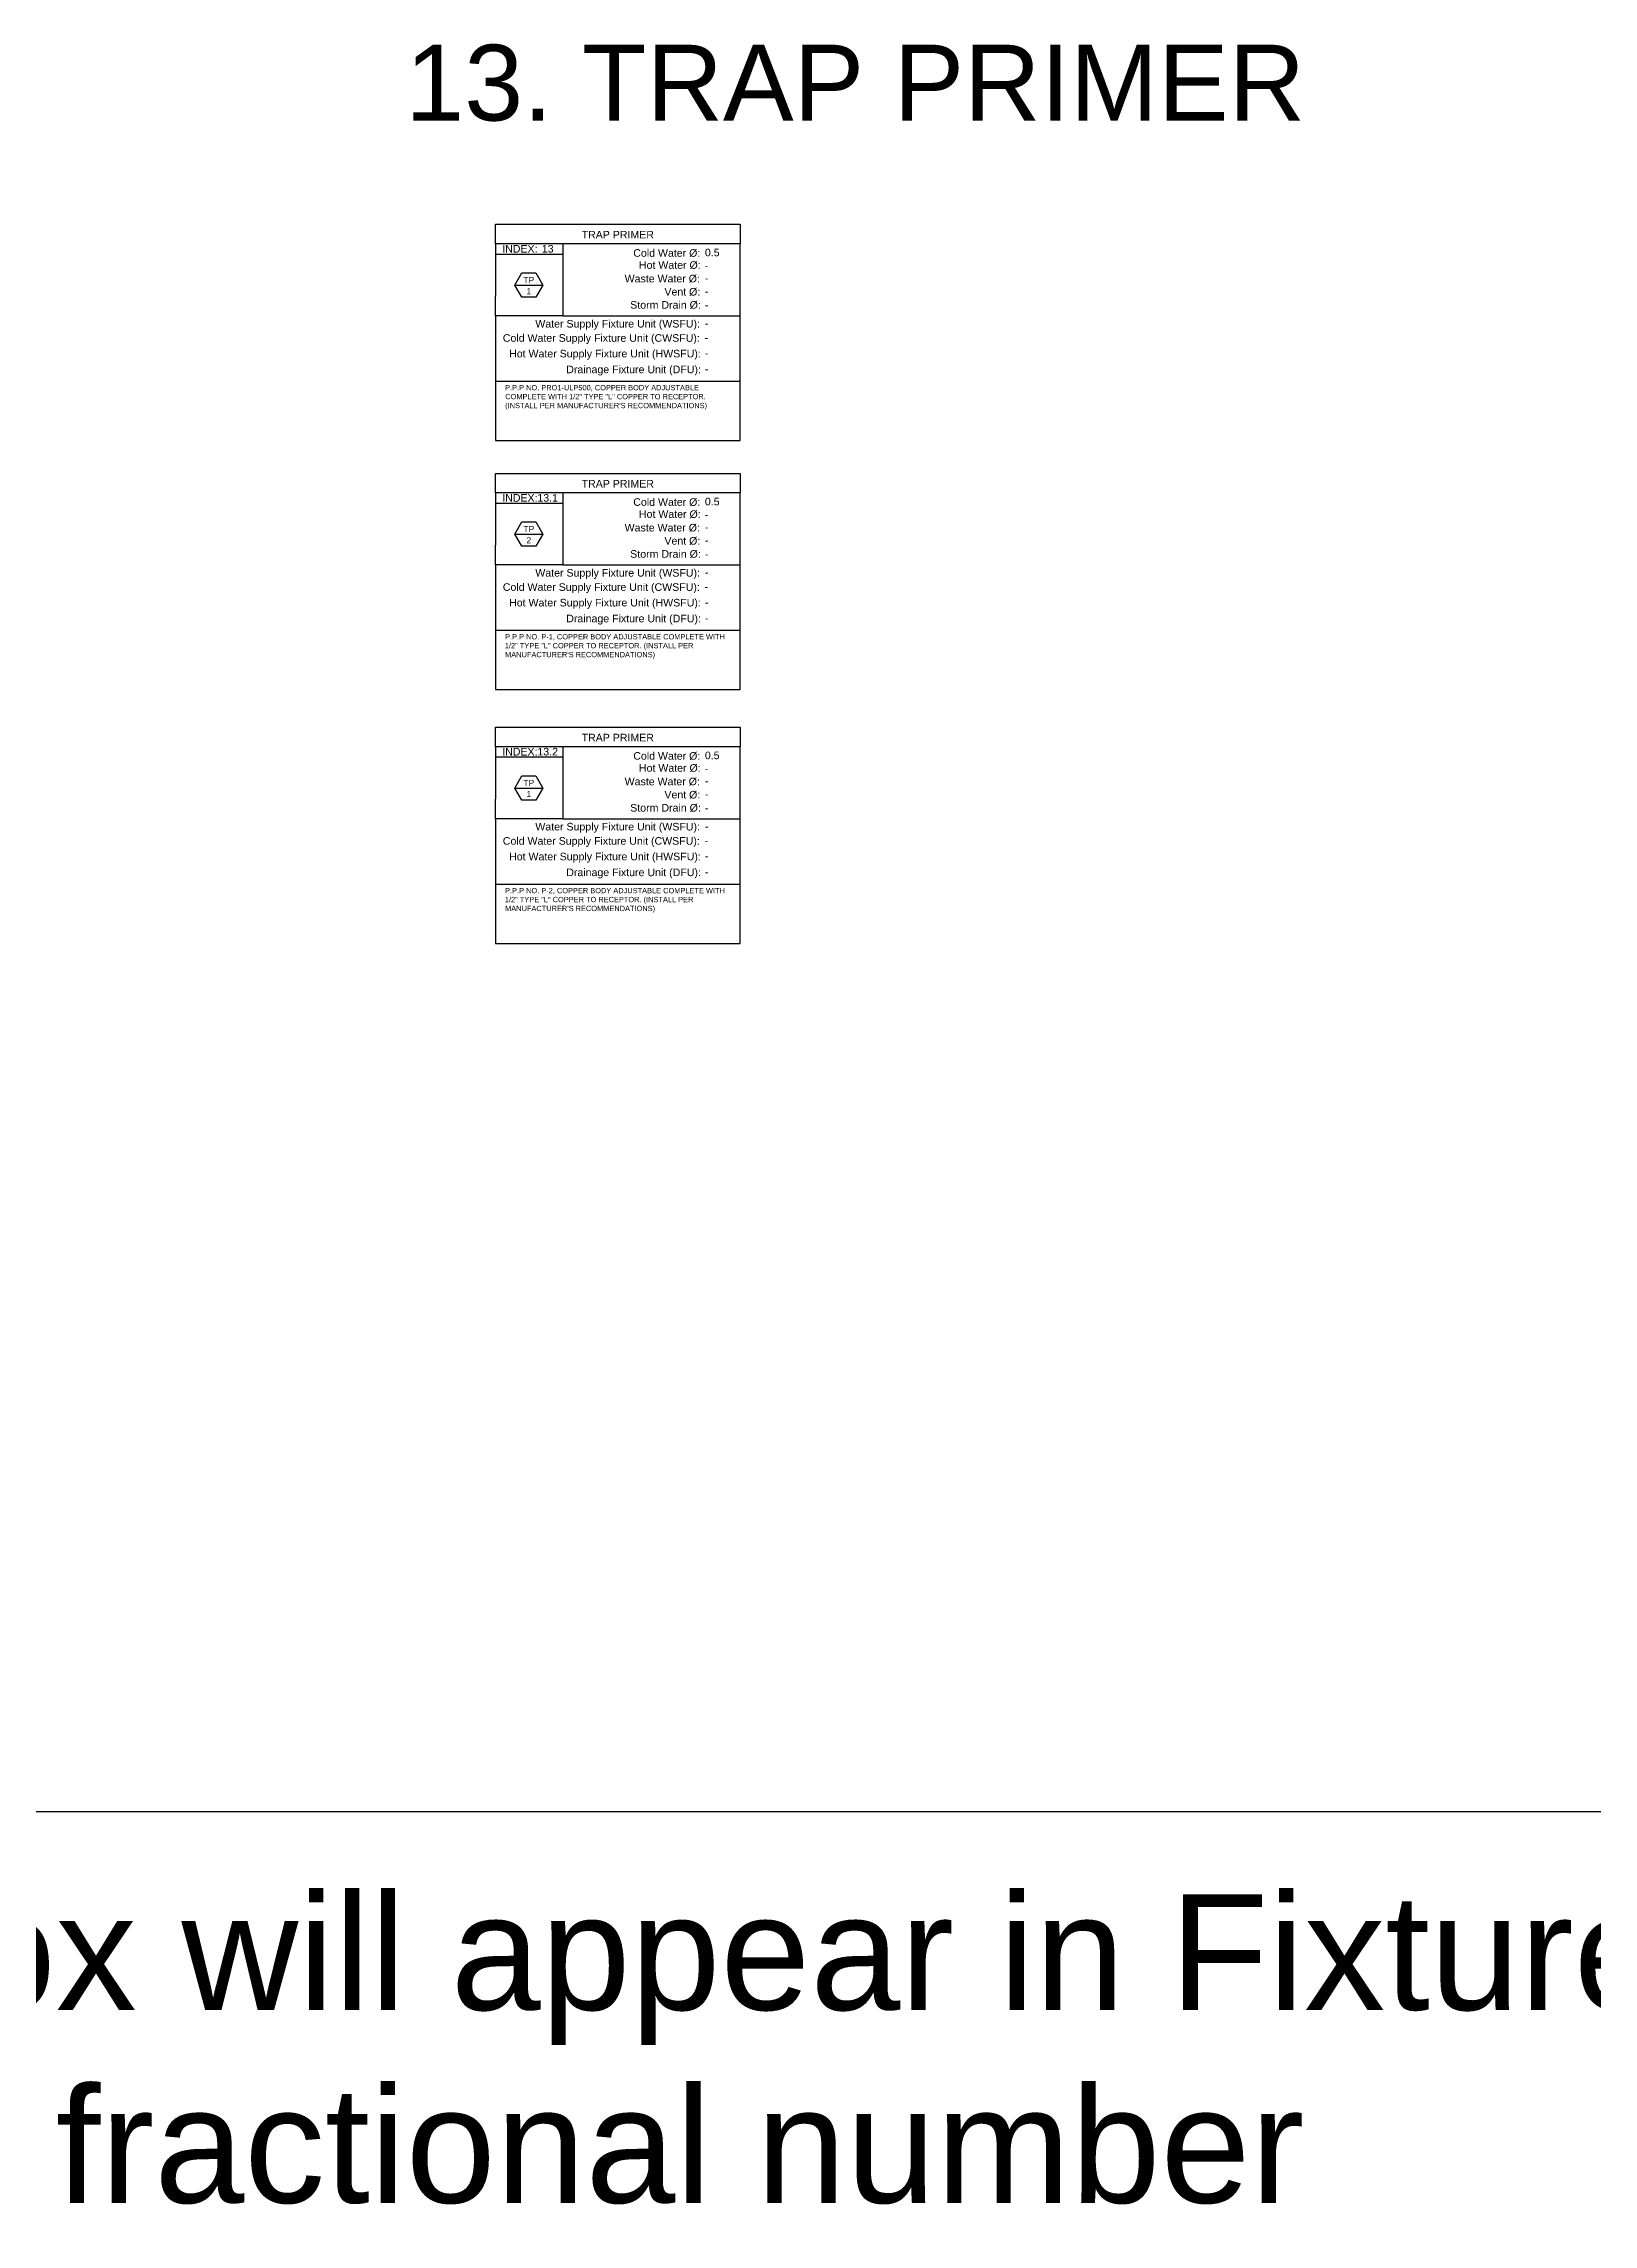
# Model space of a CAD drawing. Header units: inches. Extents: x -402 to -9, y -37 to 148.
# Drawn here: x -370.29 to -349.83, y -37.15 to -8.36 of the extents above; entities that cross this region are included whole.
import ezdxf
from ezdxf.enums import TextEntityAlignment as Align

# ---------------------------------------------------------------- set-up
doc = ezdxf.new("R2010")
doc.units = ezdxf.units.IN
doc.header["$MEASUREMENT"] = 0
doc.layers.add('FIXTURE_DETAILS_[GV_P]', color=7, linetype='Continuous')
doc.layers.add('GEC_BORDER', color=255, linetype='Continuous')
doc.styles.add('ARC-TEXT', font='arial.ttf', dxfattribs={"width": 1.00018, "height": 4.5})
doc.styles.get("Standard").update_dxf_attribs({"font": 'arial.ttf'})

# ---------------------------------------------------------------- blocks, each defined once
blk = doc.blocks.new('FixtureDetails')
for p, q in [((0, -0.259), (0, 0)), ((0, 0), (3.227, 0)), ((0.888, -0.259), (0, -0.259)), ((0, -0.259), (0, -0.95)), ((3.227, -0.259), (0.888, -0.259)), ((0.888, -0.259), (0.888, -1.209)), ((3.227, 0), (3.227, -0.259)), ((3.227, -2.853), (3.227, -0.259)), ((0.888, -0.397), (0, -0.397)), ((0, -1.209), (0, -0.95)), ((0, -1.209), (0, -2.853)), ((0.888, -1.209), (0, -1.209)), ((0.888, -1.209), (3.227, -1.209)), ((0, -2.071), (3.227, -2.071)), ((0, -2.853), (3.227, -2.853))]:
    blk.add_line(p, q)
at = {"layer": 'GEC_BORDER'}
blk.add_lwpolyline([(0.254, -0.803), (0.347, -0.642), (0.532, -0.642), (0.625, -0.803), (0.532, -0.963), (0.347, -0.963), (0.254, -0.803), (0.625, -0.803)], dxfattribs=at)
at = {"char_height": 0.1, "style": 'ARC-TEXT'}
for s, width, gutter_width, insert, attachment_point in [('{\\fArial|b0|i0|c163|p34;INDEX:}', 0.49441, 22.5, (0.321, -0.324), 5), ('{\\fArial|b0|i0|c163|p34;\\C3;Cold Water \\fArial|b0|i0|c0|p34;%%C\\fArial|b0|i0|c163|p34;:}', 0.89825, 22.5, (1.818, -0.329), 1), ('{\\fArial|b0|i0|c163|p34;\\C2;Hot Water \\fArial|b0|i0|c0|p34;%%C\\fArial|b0|i0|c163|p34;:}', 0.89825, 22.5, (1.893, -0.488), 1), ('{\\fArial|b0|i0|c163|p34;\\C6;Waste Water \\fArial|b0|i0|c0|p34;%%C\\fArial|b0|i0|c163|p34;:}', 1.08121, 22.5, (1.704, -0.667), 1), ('{\\fArial|b0|i0|c163|p34;\\C5;Vent \\fArial|b0|i0|c0|p34;%%C\\fArial|b0|i0|c163|p34;:}', 0.56644, 22.5, (2.229, -0.841), 1), ('{\\fArial|b0|i0|c163|p34;\\C4;Storm Drain \\fArial|b0|i0|c0|p34;%%C\\fArial|b0|i0|c163|p34;:}', 1.34828, 22.5, (1.778, -1.014), 1), ('{\\fArial|b0|i0|c163|p34;Water Supply Fixture Unit (WSFU):}', 2.25258, 22.435, (0.525, -1.263), 1), ('{\\fArial|b0|i0|c163|p34;\\C3;Cold Water Supply Fixture Unit (CWSFU):}', 2.9323, 22.435, (0.096, -1.451), 1), ('{\\fArial|b0|i0|c163|p34;\\C2;Hot Water Supply Fixture Unit (HWSFU):}', 2.9323, 22.435, (0.179, -1.657), 1), ('{\\fArial|b0|i0|c163|p34;\\C6;Drainage Fixture Unit (DFU):}', 1.82035, 22.435, (0.933, -1.866), 1)]:
    blk.add_mtext_dynamic_manual_height_columns(s, width=width, gutter_width=gutter_width, heights=[0.112], dxfattribs=dict(at, insert=insert, attachment_point=attachment_point))
at = {"style": 'ARC-TEXT', "width": 1.00018}
for tag, height, p in [('INDEX', 0.1, (0.688, -0.323)), ('FIXTURE_NAME', 0.1, (1.613, -0.138)), ('NUMBER', 0.08, (0.44, -0.883)), ('TAG', 0.08, (0.44, -0.735))]:
    blk.add_attdef(tag, text='', height=height, dxfattribs=at).set_placement(p, align=Align.MIDDLE_CENTER)
at = {"style": 'ARC-TEXT'}
for tag, p, height, width in [('CW_DIA', (2.763, -0.423), 0.1, 1.00018), ('HW_DIA', (2.761, -0.594), 0.1, 1.00018), ('WASTE_DIA', (2.763, -0.761), 0.1, 1.00018), ('VENT_DIA', (2.763, -0.935), 0.1, 1.00018), ('STORM_DIA', (2.763, -1.117), 0.1, 1.00018), ('WSFU', (2.764, -1.357), 0.1, 1.00018), ('CWSFU', (2.76, -1.546), 0.1, 1.00018), ('HWSFU', (2.764, -1.751), 0.1, 1.00018), ('DFU', (2.764, -1.961), 0.1, 1.00018), ('DESCRIPTION_001', (0.126, -2.192), 0.07, 1.0002)]:
    blk.add_attdef(tag, p, '', height=height, dxfattribs=dict(at, width=width))
blk = doc.blocks.new('*U12')
blk.add_line((94.466, -64.553), (0, -64.553))
at = {"insert": (1.469, -65.639), "char_height": 1.52727, "attachment_point": 1}
blk.add_mtext_dynamic_manual_height_columns('{\\fArial|b0|i0|c163|p34;Any FixtureDetails inside this box will appear in Fixture Schedule}\\P**Insert real number ONLY, {\\C240;\\c2367469;NO fractional number}', width=62.51421, gutter_width=7.636, heights=[4.809], dxfattribs=at)

msp = doc.modelspace()

# ---------------------------------------------------------------- block references
msp.add_blockref('*U12', (-401.94825, 32.84966))
at = {"layer": 'FIXTURE_DETAILS_[GV_P]'}
ref = msp.add_blockref('FixtureDetails', (-364.31976, -10.74757), dxfattribs=at)
ref.add_attrib('INDEX', '13', dxfattribs={"layer": '0', "height": 0.1, "style": 'ARC-TEXT', "width": 1.00018}).set_placement((-363.63134, -11.07078), align=Align.MIDDLE_CENTER)
ref.add_attrib('FIXTURE_NAME', 'TRAP PRIMER', dxfattribs={"layer": '0', "height": 0.1, "style": 'ARC-TEXT', "width": 1.00018}).set_placement((-362.70638, -10.88511), align=Align.MIDDLE_CENTER)
ref.add_attrib('TAG', 'TP', dxfattribs={"layer": '0', "height": 0.08, "style": 'ARC-TEXT', "width": 1.00018}).set_placement((-363.88014, -11.48263), align=Align.MIDDLE_CENTER)
ref.add_attrib('NUMBER', '1', dxfattribs={"layer": '0', "height": 0.08, "style": 'ARC-TEXT', "width": 1.00018}).set_placement((-363.88014, -11.63065), align=Align.MIDDLE_CENTER)
ref.add_attrib('CW_DIA', '0.5', (-361.55639, -11.17012), dxfattribs={"layer": '0', "height": 0.1, "style": 'ARC-TEXT', "width": 1.00018})
ref.add_attrib('HW_DIA', '-', (-361.55845, -11.34182), dxfattribs={"layer": '0', "height": 0.1, "style": 'ARC-TEXT', "width": 1.00018})
ref.add_attrib('WASTE_DIA', '-', (-361.55639, -11.50847), dxfattribs={"layer": '0', "height": 0.1, "style": 'ARC-TEXT', "width": 1.00018})
ref.add_attrib('VENT_DIA', '-', (-361.55639, -11.68226), dxfattribs={"layer": '0', "height": 0.1, "style": 'ARC-TEXT', "width": 1.00018})
ref.add_attrib('STORM_DIA', '-', (-361.55639, -11.86412), dxfattribs={"layer": '0', "height": 0.1, "style": 'ARC-TEXT', "width": 1.00018})
ref.add_attrib('WSFU', '-', (-361.55541, -12.10464), dxfattribs={"layer": '0', "height": 0.1, "style": 'ARC-TEXT', "width": 1.00018})
ref.add_attrib('CWSFU', '-', (-361.56021, -12.29329), dxfattribs={"layer": '0', "height": 0.1, "style": 'ARC-TEXT', "width": 1.00018})
ref.add_attrib('HWSFU', '-', (-361.55541, -12.49861), dxfattribs={"layer": '0', "height": 0.1, "style": 'ARC-TEXT', "width": 1.00018})
ref.add_attrib('DFU', '-', (-361.55541, -12.70828), dxfattribs={"layer": '0', "height": 0.1, "style": 'ARC-TEXT', "width": 1.00018})
ref.add_attrib('DESCRIPTION_001', 'P.P.P NO. PRO1-ULP500, COPPER BODY ADJUSTABLE', (-364.19409, -12.93931), dxfattribs={"layer": '0', "height": 0.07, "style": 'ARC-TEXT'})
ref.add_attrib('DESCRIPTION_002', 'COMPLETE WITH 1/2" TYPE "L" COPPER TO RECEPTOR.', (-364.19141, -13.05722), dxfattribs={"layer": '0', "height": 0.07, "style": 'ARC-TEXT'})
ref.add_attrib('DESCRIPTION_003', "(INSTALL PER MANUFACTURER'S RECOMMENDATIONS)", (-364.19246, -13.17513), dxfattribs={"layer": '0', "height": 0.07, "style": 'ARC-TEXT'})
ref = msp.add_blockref('FixtureDetails', (-364.31976, -14.03507), dxfattribs=at)
ref.add_attrib('INDEX', '13.1', dxfattribs={"layer": '0', "height": 0.1, "style": 'ARC-TEXT', "width": 1.00018}).set_placement((-363.63134, -14.35827), align=Align.MIDDLE_CENTER)
ref.add_attrib('FIXTURE_NAME', 'TRAP PRIMER', dxfattribs={"layer": '0', "height": 0.1, "style": 'ARC-TEXT', "width": 1.00018}).set_placement((-362.70638, -14.1726), align=Align.MIDDLE_CENTER)
ref.add_attrib('TAG', 'TP', dxfattribs={"layer": '0', "height": 0.08, "style": 'ARC-TEXT', "width": 1.00018}).set_placement((-363.88014, -14.77012), align=Align.MIDDLE_CENTER)
ref.add_attrib('NUMBER', '2', dxfattribs={"layer": '0', "height": 0.08, "style": 'ARC-TEXT', "width": 1.00018}).set_placement((-363.88014, -14.91814), align=Align.MIDDLE_CENTER)
ref.add_attrib('CW_DIA', '0.5', (-361.55639, -14.45761), dxfattribs={"layer": '0', "height": 0.1, "style": 'ARC-TEXT', "width": 1.00018})
ref.add_attrib('HW_DIA', '-', (-361.55845, -14.62931), dxfattribs={"layer": '0', "height": 0.1, "style": 'ARC-TEXT', "width": 1.00018})
ref.add_attrib('WASTE_DIA', '-', (-361.55639, -14.79596), dxfattribs={"layer": '0', "height": 0.1, "style": 'ARC-TEXT', "width": 1.00018})
ref.add_attrib('VENT_DIA', '-', (-361.55639, -14.96975), dxfattribs={"layer": '0', "height": 0.1, "style": 'ARC-TEXT', "width": 1.00018})
ref.add_attrib('STORM_DIA', '-', (-361.55639, -15.15161), dxfattribs={"layer": '0', "height": 0.1, "style": 'ARC-TEXT', "width": 1.00018})
ref.add_attrib('WSFU', '-', (-361.55541, -15.39213), dxfattribs={"layer": '0', "height": 0.1, "style": 'ARC-TEXT', "width": 1.00018})
ref.add_attrib('CWSFU', '-', (-361.56021, -15.58078), dxfattribs={"layer": '0', "height": 0.1, "style": 'ARC-TEXT', "width": 1.00018})
ref.add_attrib('HWSFU', '-', (-361.55541, -15.7861), dxfattribs={"layer": '0', "height": 0.1, "style": 'ARC-TEXT', "width": 1.00018})
ref.add_attrib('DFU', '-', (-361.55541, -15.99577), dxfattribs={"layer": '0', "height": 0.1, "style": 'ARC-TEXT', "width": 1.00018})
ref.add_attrib('DESCRIPTION_001', 'P.P.P NO. P-1, COPPER BODY ADJUSTABLE COMPLETE WITH', (-364.19409, -16.2268), dxfattribs={"layer": '0', "height": 0.07, "style": 'ARC-TEXT'})
ref.add_attrib('DESCRIPTION_002', '1/2" TYPE "L" COPPER TO RECEPTOR. (INSTALL PER', (-364.19719, -16.34471), dxfattribs={"layer": '0', "height": 0.07, "style": 'ARC-TEXT'})
ref.add_attrib('DESCRIPTION_003', "MANUFACTURER'S RECOMMENDATIONS)", (-364.1938, -16.46262), dxfattribs={"layer": '0', "height": 0.07, "style": 'ARC-TEXT'})
ref = msp.add_blockref('FixtureDetails', (-364.31976, -17.38552), dxfattribs=at)
ref.add_attrib('INDEX', '13.2', dxfattribs={"layer": '0', "height": 0.1, "style": 'ARC-TEXT', "width": 1.00018}).set_placement((-363.63134, -17.70872), align=Align.MIDDLE_CENTER)
ref.add_attrib('FIXTURE_NAME', 'TRAP PRIMER', dxfattribs={"layer": '0', "height": 0.1, "style": 'ARC-TEXT', "width": 1.00018}).set_placement((-362.70638, -17.52305), align=Align.MIDDLE_CENTER)
ref.add_attrib('TAG', 'TP', dxfattribs={"layer": '0', "height": 0.08, "style": 'ARC-TEXT', "width": 1.00018}).set_placement((-363.88014, -18.12058), align=Align.MIDDLE_CENTER)
ref.add_attrib('NUMBER', '1', dxfattribs={"layer": '0', "height": 0.08, "style": 'ARC-TEXT', "width": 1.00018}).set_placement((-363.88014, -18.26859), align=Align.MIDDLE_CENTER)
ref.add_attrib('CW_DIA', '0.5', (-361.55639, -17.80807), dxfattribs={"layer": '0', "height": 0.1, "style": 'ARC-TEXT', "width": 1.00018})
ref.add_attrib('HW_DIA', '-', (-361.55845, -17.97976), dxfattribs={"layer": '0', "height": 0.1, "style": 'ARC-TEXT', "width": 1.00018})
ref.add_attrib('WASTE_DIA', '-', (-361.55639, -18.14641), dxfattribs={"layer": '0', "height": 0.1, "style": 'ARC-TEXT', "width": 1.00018})
ref.add_attrib('VENT_DIA', '-', (-361.55639, -18.3202), dxfattribs={"layer": '0', "height": 0.1, "style": 'ARC-TEXT', "width": 1.00018})
ref.add_attrib('STORM_DIA', '-', (-361.55639, -18.50206), dxfattribs={"layer": '0', "height": 0.1, "style": 'ARC-TEXT', "width": 1.00018})
ref.add_attrib('WSFU', '-', (-361.55541, -18.74258), dxfattribs={"layer": '0', "height": 0.1, "style": 'ARC-TEXT', "width": 1.00018})
ref.add_attrib('CWSFU', '-', (-361.56021, -18.93123), dxfattribs={"layer": '0', "height": 0.1, "style": 'ARC-TEXT', "width": 1.00018})
ref.add_attrib('HWSFU', '-', (-361.55541, -19.13655), dxfattribs={"layer": '0', "height": 0.1, "style": 'ARC-TEXT', "width": 1.00018})
ref.add_attrib('DFU', '-', (-361.55541, -19.34622), dxfattribs={"layer": '0', "height": 0.1, "style": 'ARC-TEXT', "width": 1.00018})
ref.add_attrib('DESCRIPTION_001', 'P.P.P NO. P-2, COPPER BODY ADJUSTABLE COMPLETE WITH', (-364.19409, -19.57725), dxfattribs={"layer": '0', "height": 0.07, "style": 'ARC-TEXT'})
ref.add_attrib('DESCRIPTION_002', '1/2" TYPE "L" COPPER TO RECEPTOR. (INSTALL PER', (-364.19719, -19.69516), dxfattribs={"layer": '0', "height": 0.07, "style": 'ARC-TEXT'})
ref.add_attrib('DESCRIPTION_003', "MANUFACTURER'S RECOMMENDATIONS)", (-364.1938, -19.81307), dxfattribs={"layer": '0', "height": 0.07, "style": 'ARC-TEXT'})

# ---------------------------------------------------------------- texts
msp.add_text('13. TRAP PRIMER', height=1, dxfattribs=at).set_placement((-365.50939, -9.37817))

doc.saveas('drawing.dxf')
